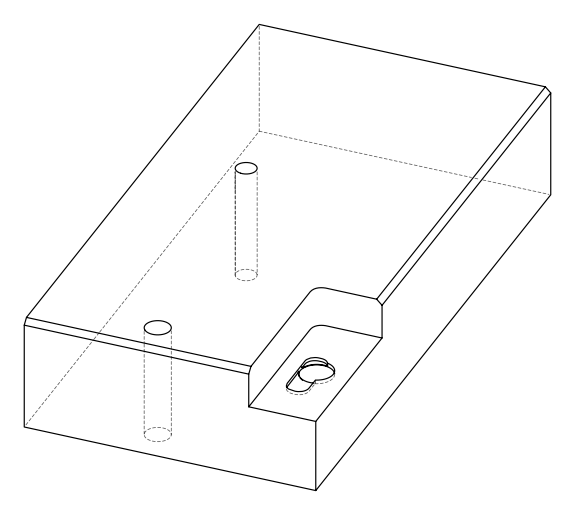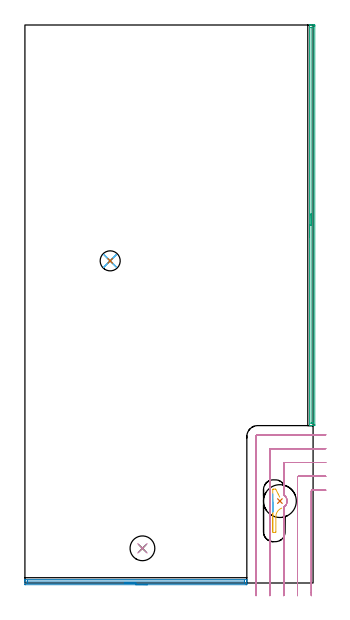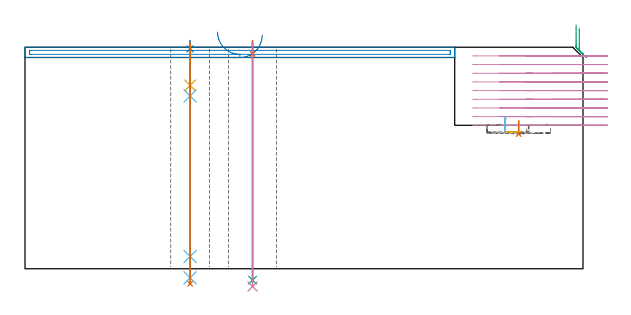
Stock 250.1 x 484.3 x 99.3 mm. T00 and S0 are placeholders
(PLAN: 13 operations, 8 tool changes, 26.6 min)
(1 INDEXABLE_INSERT_DRILL_BLIND_HOLE_FROM_SOLID | STEP1POCKET | NXT0302_028 | 0.03 min | 24572 mm3)
(2 AREA_MILL | FG_CHAMFER_SURFACE | UGT0205_001 | 3.26 min | 2065 mm3)
(3 AREA_MILL_1 | FG_CHAMFER_SURFACE_1 | UGT0205_001 | 5.74 min | 3717 mm3)
(4 MILL_CORNER_NOTCH_RECTANGULAR | CORNER_NOTCH_RECTANGULAR | NXT0201_012 | Follow Part, ap 4, ae 75% | 15.04 min | 251892 mm3)
(5 MILL_OPEN_POCKET | POCKET_OPEN | NXT0201_012 | Follow Part, ap 4, ae 75% | 0.29 min | 1448 mm3)
(6 MILL_SLOT | SLOT_PARTIAL_RECTANGULAR | NXT0201_012 | Follow Part, ap 4, ae 75% | 0.29 min | 8 mm3)
(7 SPOT_DRILL | STEP1HOLE | NXT0321_9005460120000 | 0.05 min | 190 mm3)
(8 SPOT_DRILL_1 | STEP1HOLE_1 | NXT0321_9005460120000 | 0.03 min | 19 mm3)
(9 DRILL_THROUGH_HOLE_INTO_CENTER | STEP1HOLE | UGT0301_515 | 0.43 min | 11017 mm3)
(10 DRILL_TO_ENLARGE_THROUGH_HOLE | STEP1HOLE | UGT0301_052 | 0.44 min | 24808 mm3)
(11 DRILL_BLIND_HOLE_INTO_CENTER | STEP1HOLE_1 | UGT0301_225 | 0.08 min | 1508 mm3)
(12 GUN_DRILL_THROUGH_HOLE | STEP1HOLE_1 | UGT0307_008 | 0.52 min | 7956 mm3)
(13 DRILL_TO_ENLARGE_THROUGH_HOLE_1 | STEP1HOLE_1 | UGT0301_245 | 0.43 min | 14088 mm3)
(TOOL NXT0302_028 | Index. Insert Drill 28.5mm [880-D2850L32-03] | D28.5 PA176 FL86 Z2)
(TOOL UGT0205_001 | Chamfer Mill 20 x 3 x 45 deg. | D20 FL50 Z2)
(TOOL NXT0201_012 | ENDMILL 16mm [2P460-1600-NA 1630] | D16 FL38 Z6)
(TOOL NXT0321_9005460120000 | NC Spot Drill, 142deg, 12mm, Carbide, Uncoated | D12 PA142 FL30 Z2)
(TOOL UGT0301_515 | Carbide Drill 12.0 mm | D12 PA118 FL101 Z2)
(TOOL UGT0301_052 | Twist Drill 21.5 mm | D21.5 PA118 FL150 Z2)
(TOOL UGT0301_225 | Twist Drill 11.4 mm | D11.4 PA118 FL92 Z2)
(TOOL UGT0307_008 | Gun Drill 11 mm | D11 PA130 FL24 Z1)
(TOOL UGT0301_245 | Twist Drill 17.4 mm | D17.4 PA118 FL130 Z2)
(OP 1 INDEXABLE_INSERT_DRILL_BLIND_HOLE_FROM_SOLID)
G17 G21 G94 G90
T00 M6
G54
G17 G0 G90 X221.3 Y71.1 S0 M3
G43 Z109.3 H1
G94 G81 G98 Z60.4 F250. R66.3
G80
M5
M2
(OP 2 AREA_MILL)
G17 G21 G94 G90
T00 M6
G54
G17 G0 G90 X106.3 Y-1.5 S1061 M3
G43 Z109.3 H0
Z104.7
G94 G1 X106.262 Z103.828 F250.
X106.148 Z102.964
X105.959 Z102.112
X105.697 Z101.28
X105.363 Z100.474
X104.96 Z99.7
X104.492 Z98.964
X103.96 Z98.272
X103.371 Z97.629
X102.728 Z97.04
X102.036 Z96.508
X101.3 Z96.04
X100.526 Z95.637
X99.72 Z95.303
X98.888 Z95.041
X98.036 Z94.852
X97.172 Z94.738
X96.3 Z94.7
X0.629
X0.104 Y-1.494 Z94.703
X0.008 Y-1.491 Z94.705
X0. Y-0.974 Z95.222
Y1.687 Z97.882
Y2.408 Z98.608
Y2.672 Z98.872
X0.008 Y3.068 Z99.259
X0.01 Y3.097 Z99.288
X0.182 Y3.1 Z99.3
X192.418
X192.59 Y3.097 Z99.288
X192.593 Y3.068 Z99.259
X192.6 Y2.672 Z98.872
Y2.408 Z98.608
Y1.687 Z97.882
Y0.439 Z96.636
Y-0.087 Z96.108
Y-0.71 Z95.485
X192.598 Y-0.974 Z95.222
X192.592 Y-1.491 Z94.705
X192.496 Y-1.494 Z94.703
X191.971 Y-1.5 Z94.7
X96.3
Y-0.086 Z96.114
X2.194 Y-0.085 Z96.115
X2.083 Y-0.084 Z96.116
X2.028 Y-0.081 Z96.119
X2.01 Y-0.078 Z96.122
X2.007 Y-0.06 Z96.14
X2.003 Y0.058 Z96.258
X2. Y0.327 Z96.527
Y0.8 Z97.
X2.001 Y1.213 Z97.413
X2.008 Y1.627 Z97.827
X2.01 Y1.677 Z97.877
X2.028 Y1.68 Z97.88
X2.082 Y1.683 Z97.883
X2.194 Y1.685 Z97.885
X190.406
X190.517 Y1.684 Z97.884
X190.572 Y1.681 Z97.881
X190.59 Y1.678 Z97.878
X190.593 Y1.66 Z97.86
X190.597 Y1.542 Z97.742
X190.6 Y1.273 Z97.473
Y0.8 Z97.
X190.599 Y0.387 Z96.587
X190.592 Y-0.027 Z96.173
X190.59 Y-0.077 Z96.123
X190.572 Y-0.08 Z96.12
X190.518 Y-0.083 Z96.117
X190.406 Y-0.085 Z96.115
X96.3 Y-0.086 Z96.114
X95.428 Z96.152
X94.564 Z96.266
X93.712 Z96.455
X92.88 Z96.717
X92.074 Z97.051
X91.3 Z97.454
X90.564 Z97.923
X89.872 Z98.454
X89.229 Z99.043
X88.64 Z99.686
X88.108 Z100.378
X87.64 Z101.114
X87.237 Z101.888
X86.903 Z102.694
X86.641 Z103.526
X86.452 Z104.378
X86.338 Z105.243
X86.3 Z106.114
G0 Z109.3
M5
M2
(OP 3 AREA_MILL_1)
G17 G21 G94 G90
T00 M6
G54
G17 G0 G90 X247. Y300.45 S1061 M3
G43 Z109.3 H0
G94 G1 Y300.488 Z108.428 F250.
Y300.602 Z107.563
Y300.791 Z106.712
Y301.053 Z105.88
Y301.387 Z105.074
Y301.79 Z104.3
Y302.258 Z103.564
Y302.79 Z102.872
Y303.379 Z102.229
Y304.022 Z101.639
Y304.714 Z101.108
Y305.45 Z100.64
Y306.224 Z100.237
Y307.03 Z99.903
Y307.862 Z99.641
Y308.713 Z99.452
Y309.578 Z99.338
Y310.45 Z99.3
Y484.134
X247.003 Y484.291 Z99.288
X247.031 Y484.3 Z99.26
X247.392 Z98.907
X247.753 Z98.547
X248.413 Z97.882
X249.63 Z96.667
X250.187 Z96.107
X250.795 Z95.5
X251.074 Y484.297 Z95.222
X251.591 Y484.292 Z94.705
X251.594 Y484.211 Z94.703
X251.599 Y483.687 Z94.701
X251.6 Y483.157 Z94.7
Y137.576
X251.599 Y137.213 Z94.701
X251.594 Y136.689 Z94.703
X251.591 Y136.608 Z94.705
X251.074 Y136.6 Z95.222
X250.795 Z95.5
X250.187 Z96.107
X249.63 Z96.667
X249.3 Z96.996
X248.743 Z97.553
X248.413 Z97.882
X247.753 Z98.547
X247.392 Z98.907
X247.031 Z99.26
X247.003 Y136.609 Z99.288
X247. Y136.766 Z99.3
Y310.45
X248.414 Z97.886
Y481.9
X248.416 Y482.124 Z97.884
X248.418 Y482.235 Z97.882
X248.421 Y482.282 Z97.879
X248.509 Y482.29 Z97.791
X248.906 Y482.298 Z97.394
X249.3 Y482.3 Z97.
X249.791 Y482.299 Z96.509
X250.045 Y482.295 Z96.255
X250.147 Y482.29 Z96.153
X250.179 Y482.282 Z96.121
X250.182 Y482.235 Z96.118
X250.184 Y482.124 Z96.116
X250.186 Y481.902 Z96.114
Y139.
X250.184 Y138.776 Z96.116
X250.182 Y138.665 Z96.118
X250.179 Y138.618 Z96.121
X250.092 Y138.61 Z96.208
X249.694 Y138.602 Z96.606
X249.3 Y138.6 Z97.
X248.809 Y138.601 Z97.491
X248.555 Y138.605 Z97.745
X248.453 Y138.61 Z97.847
X248.421 Y138.618 Z97.879
X248.419 Y138.665 Z97.881
X248.416 Y138.776 Z97.884
X248.414 Y138.998 Z97.886
Y310.45
Y311.322 Z97.924
Y312.186 Z98.038
Y313.038 Z98.227
Y313.87 Z98.489
Y314.676 Z98.823
Y315.45 Z99.226
Y316.186 Z99.694
Y316.878 Z100.225
Y317.521 Z100.815
Y318.11 Z101.458
Y318.641 Z102.15
Y319.11 Z102.886
Y319.513 Z103.66
Y319.847 Z104.466
Y320.109 Z105.298
Y320.298 Z106.149
Y320.412 Z107.014
Y320.45 Z107.886
G0 Z109.3
M5
M2
(OP 4 MILL_CORNER_NOTCH_RECTANGULAR)
G17 G21 G94 G90
T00 M6
G54
G17 G0 G90 X261.1 Y80.6 S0 M3
G43 Z109.3 H1
Z95.411
G94 G1 X258.1 F250.
X249.394 F500.
G3 X248.6 Y79.806 R0.8
G1 Y-8.
Y-11. F250.
G0 Z109.3
X261.1 Y92.6
Z95.411
G1 X258.1
X237.395 F500.
G3 X236.6 Y91.805 R0.8
G1 Y-8.
Y-11. F250.
G0 Z109.3
X261.1 Y104.6
Z95.411
G1 X258.1
X225.395 F500.
G3 X224.6 Y103.805 R0.8
G1 Y76.399
G2 X227.122 Y73.367 R6.279
X224.6 Y65.8 R6.267
G1 Y-8.
Y-11. F250.
G0 Z109.3
X261.1 Y116.6
Z95.411
G1 X258.1
X213.395 F500.
G3 X212.6 Y115.805 R0.8
G1 Y-8.
Y-11. F250.
G0 Z109.3
X261.1 Y128.6
Z95.411
G1 X258.1
X202.1 F500.
G3 X200.6 Y127.1 R1.5
G1 Y-8.
Y-11. F250.
G0 Z109.3
X261.1 Y80.6
Z91.522
G1 X258.1
X249.394 F500.
G3 X248.6 Y79.806 R0.8
G1 Y-8.
Y-11. F250.
G0 Z109.3
X261.1 Y92.6
Z91.522
G1 X258.1
X237.395 F500.
G3 X236.6 Y91.805 R0.8
G1 Y-8.
Y-11. F250.
G0 Z109.3
X261.1 Y104.6
Z91.522
G1 X258.1
X225.395 F500.
G3 X224.6 Y103.805 R0.8
G1 Y76.399
G2 X227.122 Y73.367 R6.279
X224.6 Y65.8 R6.267
G1 Y-8.
Y-11. F250.
G0 Z109.3
X261.1 Y116.6
Z91.522
G1 X258.1
X213.395 F500.
G3 X212.6 Y115.805 R0.8
G1 Y-8.
Y-11. F250.
G0 Z109.3
X261.1 Y128.6
Z91.522
G1 X258.1
X202.1 F500.
G3 X200.6 Y127.1 R1.5
G1 Y-8.
Y-11. F250.
G0 Z109.3
X261.1 Y80.6
Z87.633
G1 X258.1
X249.394 F500.
G3 X248.6 Y79.806 R0.8
G1 Y-8.
Y-11. F250.
G0 Z109.3
X261.1 Y92.6
Z87.633
G1 X258.1
X237.395 F500.
G3 X236.6 Y91.805 R0.8
G1 Y-8.
Y-11. F250.
G0 Z109.3
X261.1 Y104.6
Z87.633
G1 X258.1
X225.395 F500.
G3 X224.6 Y103.805 R0.8
G1 Y76.399
G2 X227.122 Y73.367 R6.279
X224.6 Y65.8 R6.267
G1 Y-8.
Y-11. F250.
G0 Z109.3
X261.1 Y116.6
Z87.633
G1 X258.1
X213.395 F500.
G3 X212.6 Y115.805 R0.8
G1 Y-8.
Y-11. F250.
G0 Z109.3
X261.1 Y128.6
Z87.633
G1 X258.1
X202.1 F500.
G3 X200.6 Y127.1 R1.5
G1 Y-8.
Y-11. F250.
G0 Z109.3
X261.1 Y80.6
Z83.744
G1 X258.1
X249.394 F500.
G3 X248.6 Y79.806 R0.8
G1 Y-8.
Y-11. F250.
G0 Z109.3
X261.1 Y92.6
Z83.744
G1 X258.1
X237.395 F500.
G3 X236.6 Y91.805 R0.8
G1 Y-8.
Y-11. F250.
G0 Z109.3
X261.1 Y104.6
Z83.744
G1 X258.1
X225.395 F500.
G3 X224.6 Y103.805 R0.8
G1 Y76.399
G2 X227.122 Y73.367 R6.279
X224.6 Y65.8 R6.267
G1 Y-8.
Y-11. F250.
G0 Z109.3
X261.1 Y116.6
Z83.744
G1 X258.1
X213.395 F500.
G3 X212.6 Y115.805 R0.8
G1 Y-8.
Y-11. F250.
G0 Z109.3
X261.1 Y128.6
Z83.744
G1 X258.1
X202.1 F500.
G3 X200.6 Y127.1 R1.5
G1 Y-8.
Y-11. F250.
G0 Z109.3
X261.1 Y80.6
Z79.856
G1 X258.1
X249.394 F500.
G3 X248.6 Y79.806 R0.8
G1 Y-8.
Y-11. F250.
G0 Z109.3
X261.1 Y92.6
Z79.856
G1 X258.1
X237.395 F500.
G3 X236.6 Y91.805 R0.8
G1 Y-8.
Y-11. F250.
G0 Z109.3
X261.1 Y104.6
Z79.856
G1 X258.1
X225.395 F500.
G3 X224.6 Y103.805 R0.8
G1 Y76.399
G2 X227.122 Y73.367 R6.279
X224.6 Y65.8 R6.267
G1 Y-8.
Y-11. F250.
G0 Z109.3
X261.1 Y116.6
Z79.856
G1 X258.1
X213.395 F500.
G3 X212.6 Y115.805 R0.8
G1 Y-8.
Y-11. F250.
G0 Z109.3
X261.1 Y128.6
Z79.856
G1 X258.1
X202.1 F500.
G3 X200.6 Y127.1 R1.5
G1 Y-8.
Y-11. F250.
G0 Z109.3
X261.1 Y80.6
Z75.967
G1 X258.1
X249.394 F500.
G3 X248.6 Y79.806 R0.8
G1 Y-8.
Y-11. F250.
G0 Z109.3
X261.1 Y92.6
Z75.967
G1 X258.1
X237.395 F500.
G3 X236.6 Y91.805 R0.8
G1 Y-8.
Y-11. F250.
G0 Z109.3
X261.1 Y104.6
Z75.967
G1 X258.1
X225.395 F500.
G3 X224.6 Y103.805 R0.8
G1 Y76.399
G2 X227.122 Y73.367 R6.279
X224.6 Y65.8 R6.267
G1 Y-8.
Y-11. F250.
G0 Z109.3
X261.1 Y116.6
Z75.967
G1 X258.1
X213.395 F500.
G3 X212.6 Y115.805 R0.8
G1 Y-8.
Y-11. F250.
G0 Z109.3
X261.1 Y128.6
Z75.967
G1 X258.1
X202.1 F500.
G3 X200.6 Y127.1 R1.5
G1 Y-8.
Y-11. F250.
G0 Z109.3
X261.1 Y80.6
Z72.078
G1 X258.1
X249.394 F500.
G3 X248.6 Y79.806 R0.8
G1 Y-8.
Y-11. F250.
G0 Z109.3
X261.1 Y92.6
Z72.078
G1 X258.1
X237.395 F500.
G3 X236.6 Y91.805 R0.8
G1 Y-8.
Y-11. F250.
G0 Z109.3
X261.1 Y104.6
Z72.078
G1 X258.1
X225.395 F500.
G3 X224.6 Y103.805 R0.8
G1 Y76.399
G2 X227.122 Y73.367 R6.279
X224.6 Y65.8 R6.267
G1 Y-8.
Y-11. F250.
G0 Z109.3
X261.1 Y116.6
Z72.078
G1 X258.1
X213.395 F500.
G3 X212.6 Y115.805 R0.8
G1 Y-8.
Y-11. F250.
G0 Z109.3
X261.1 Y128.6
Z72.078
G1 X258.1
X202.1 F500.
G3 X200.6 Y127.1 R1.5
G1 Y-8.
Y-11. F250.
G0 Z109.3
X261.1 Y80.6
Z68.189
G1 X258.1
X249.394 F500.
G3 X248.6 Y79.806 R0.8
G1 Y-8.
Y-11. F250.
G0 Z109.3
X261.1 Y92.6
Z68.189
G1 X258.1
X237.395 F500.
G3 X236.6 Y91.805 R0.8
G1 Y-8.
Y-11. F250.
G0 Z109.3
X261.1 Y104.6
Z68.189
G1 X258.1
X225.395 F500.
G3 X224.6 Y103.805 R0.8
G1 Y76.399
G2 X227.122 Y73.367 R6.279
X224.6 Y65.8 R6.267
G1 Y-8.
Y-11. F250.
G0 Z109.3
X261.1 Y116.6
Z68.189
G1 X258.1
X213.395 F500.
G3 X212.6 Y115.805 R0.8
G1 Y-8.
Y-11. F250.
G0 Z109.3
X261.1 Y128.6
Z68.189
G1 X258.1
X202.1 F500.
G3 X200.6 Y127.1 R1.5
G1 Y-8.
Y-11. F250.
G0 Z109.3
X261.1 Y80.6
Z64.3
G1 X258.1
X249.394 F500.
G3 X248.6 Y79.806 R0.8
G1 Y-8.
Y-11. F250.
G0 Z109.3
X261.1 Y92.6
Z64.3
G1 X258.1
X237.395 F500.
G3 X236.6 Y91.805 R0.8
G1 Y-8.
Y-11. F250.
G0 Z109.3
X261.1 Y104.6
Z64.3
G1 X258.1
X225.395 F500.
G3 X224.6 Y103.805 R0.8
G1 Y76.399
G2 X227.122 Y73.367 R6.279
X224.6 Y65.8 R6.267
G1 Y-8.
Y-11. F250.
G0 Z109.3
X261.1 Y116.6
Z64.3
G1 X258.1
X213.395 F500.
G3 X212.6 Y115.805 R0.8
G1 Y-8.
Y-11. F250.
G0 Z109.3
X261.1 Y128.6
Z64.3
G1 X258.1
X202.1 F500.
G3 X200.6 Y127.1 R1.5
G1 Y-8.
Y-11. F250.
G0 Z109.3
M5
M2
(OP 5 MILL_OPEN_POCKET)
G17 G21 G94 G90
T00 M6
G54
G17 G0 G90 X215.1 Y44.829 S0 M3
G43 Z109.3 H1
Z68.19
G94 G1 Y70.169 Z61.4 F250.
Y44.3 F500.
G3 X215.5 Y43.9 R0.4
G1 X217.4
G3 X217.8 Y44.3 R0.4
G1 Y57.579
G2 X222.911 Y65.039 R8.
G0 Z109.3
X221.189 Y74.489
Z61.4
G1 X219.836 Y77.167 F250.
X217.757 Y81.28 F500.
G3 X217.4 Y81.5 R0.4
G1 X215.5
G3 X215.1 Y81.1 R0.4
G1 Y72.067
Y69.067 F250.
G0 Z109.3
M5
M2
(OP 6 MILL_SLOT)
G17 G21 G94 G90
T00 M6
G54
G17 G0 G90 X215.065 Y70.654 S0 M3
G43 Z109.3 H1
Z68.19
G94 G1 X215.1 Y70.097 Z68.04 F250.
X215.13 Y70.102 Z68.032
X215.162 Y69.886 Z67.974
X215.209 Y69.672 Z67.915
X215.322 Y69.289 Z67.808
X215.499 Y68.284 Z67.535
X215.547 Y67.266 Z67.262
X215.465 Y66.249 Z66.988
X215.255 Y65.251 Z66.715
X215.128 Y64.872 Z66.608
X215.1 Y64.881 Z66.6
Y61.479 Z65.688
Y64.881 Z64.777
X215.128 Y64.872 Z64.769
X215.255 Y65.251 Z64.662
X215.465 Y66.249 Z64.388
X215.547 Y67.266 Z64.115
X215.499 Y68.284 Z63.842
X215.322 Y69.289 Z63.569
X215.209 Y69.672 Z63.461
X215.162 Y69.886 Z63.403
X215.13 Y70.102 Z63.344
X215.1 Y70.097 Z63.336
Y70.243 Z63.297
X215.072 Y70.577 Z63.207
X215.042 Y70.929 Z63.113
Y71.271 Z63.021
X215.072 Y71.623 Z62.926
X215.1 Y71.957 Z62.837
Y77.319 Z61.4
Y72.103
Y69.103
G0 Z109.3
Y63.438
Z68.19
G1 Y62.097 Z67.831
Y70.097 Z65.687
Y62.097 Z63.544
Y70.097 Z61.4
Y64.881
Y61.881
G0 Z109.3
M5
M2
(OP 7 SPOT_DRILL)
G17 G21 G94 G90
T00 M6
G54
G17 G0 G90 X102. Y30.1 S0 M3
G43 Z109.3 H0
G94 G81 G98 Z96.3 F250. R102.3
G80
M5
M2
(OP 8 SPOT_DRILL_1)
G17 G21 G94 G90
T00 M6
G54
G17 G0 G90 X74. Y279.6 S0 M3
G43 Z109.3 H0
G94 G81 G98 Z98.551 F250. R102.3
G80
M5
M2
(OP 9 DRILL_THROUGH_HOLE_INTO_CENTER)
G17 G21 G94 G90
T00 M6
G54
G17 G0 G90 X102. Y30.1 S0 M3
G43 Z109.3 H0
G94 G73 G98 Z-5.105 F250. Q11.601 R101.3
G80
M5
M2
(OP 10 DRILL_TO_ENLARGE_THROUGH_HOLE)
G17 G21 G94 G90
T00 M6
G54
G17 G0 G90 X102. Y30.1 S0 M3
G43 Z109.3 H0
G94 G73 G98 Z-7.959 F250. Q21.452 R101.3
G80
M5
M2
(OP 11 DRILL_BLIND_HOLE_INTO_CENTER)
G17 G21 G94 G90
T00 M6
G54
G17 G0 G90 X74. Y279.6 S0 M3
G43 Z109.3 H0
G94 G81 G98 Z82.2 F250. R101.3
G80
M5
M2
(OP 12 GUN_DRILL_THROUGH_HOLE)
G17 G21 G94 G90
T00 M6
G54
G17 G0 G90 X74. Y279.6 M8
G43 Z109.3 H0
Z96.597
S716 M3
G94 G1 Z77.44 F125. M26
G4 X.084
Z5.5 F250.
G4 X.084
Z-4.065 F125.
G4 X.084
M5
M9
G0 Z96.597
Z109.3
M2
(OP 13 DRILL_TO_ENLARGE_THROUGH_HOLE_1)
G17 G21 G94 G90
T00 M6
G54
G17 G0 G90 X74. Y279.6 S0 M3
G43 Z109.3 H0
G94 G73 G98 Z-6.727 F250. Q15.147 R101.3
G80
M5
M2
